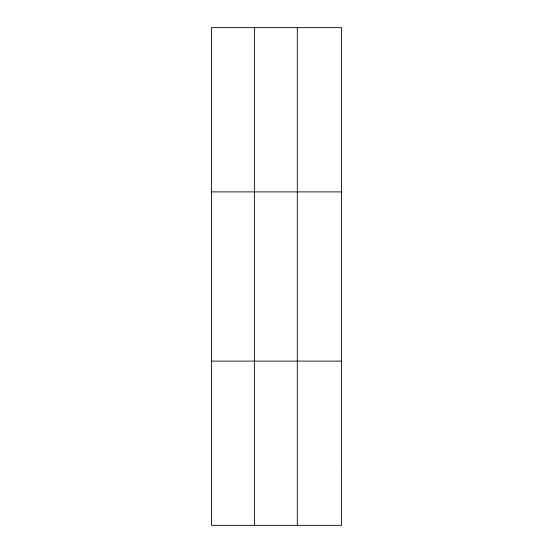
<?xml version="1.0" encoding="UTF-8"?>
<svg xmlns="http://www.w3.org/2000/svg" width="553" height="553" viewBox="0 0 553 553"><rect width="100%" height="100%" fill="white"/><g stroke="black" fill="none" stroke-linecap="round" stroke-linejoin="round"><path stroke-width="0.83" d="M254.394 27.65L254.394 525.35M297.307 27.65L297.307 525.35M211.474 191.891L341.526 191.891M211.474 361.109L341.526 361.109M341.526 470.603L341.526 525.35L211.474 525.35L211.474 27.65L341.526 27.65L341.526 470.603"/></g></svg>
